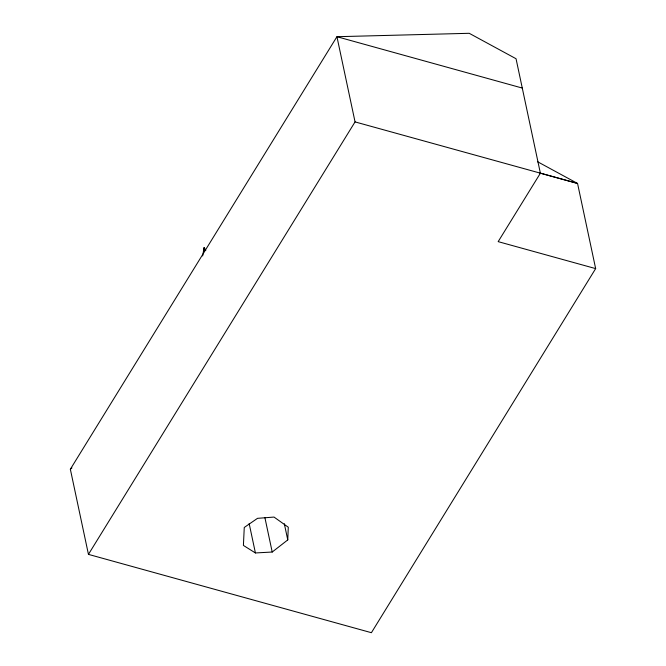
<?xml version="1.0" encoding="UTF-8"?>
<svg xmlns="http://www.w3.org/2000/svg" width="666" height="666" viewBox="0 0 666 666"><rect width="100%" height="100%" fill="white"/><g stroke="black" fill="none" stroke-linecap="round" stroke-linejoin="round"><path stroke-width="1" d="M287.762 539.918L288.278 527.214L274.017 517.066L257.509 518.339L244.264 527.464L243.406 545.421L255.411 552.955L272.211 552.031L287.762 539.918L284.315 523.701M203.846 250.965L204.054 247.835L205.761 250.441L204.096 247.852L204.845 249.8M202.664 255.952L204.029 247.852M70.346 469.222L336.938 36.705L469.214 33.3L516.042 58.733L540.384 173.218L498.168 241.641L595.654 268.606L371.403 632.7L88.445 554.378L70.346 469.222L71.936 467.89M88.445 554.378L355.053 121.903L336.938 36.705L522.277 88.062M355.053 121.903L577.555 183.45L595.654 268.606M539.851 173.018L577.555 183.45L537.437 161.663M264.885 517.557L272.211 552.031M249.159 523.551L255.411 552.955"/></g></svg>
